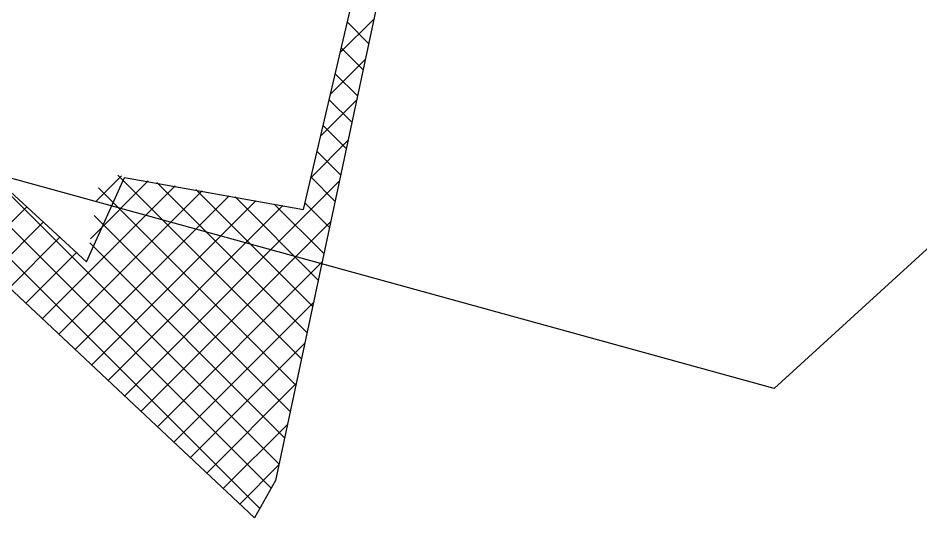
# Model space of a CAD drawing. Header units: metres. Extents: x 332876 to 333955, y 1790909 to 1792363.
# Drawn here: x 333043.2 to 333170.3, y 1791632.1 to 1791702.5 of the extents above; entities that cross this region are included whole.
import ezdxf

# ---------------------------------------------------------------- set-up
doc = ezdxf.new("R2010")
doc.units = ezdxf.units.M
doc.layers.add('PORT', color=5, linetype='Continuous')
doc.layers.add('village', color=3, linetype='Continuous')

msp = doc.modelspace()

# ---------------------------------------------------------------- linework, layer by layer
at = {"layer": 'PORT', "linetype": 'Continuous'}
for p, q in [((333078.79, 1791636.34), (332929.19, 1791785.93)), ((333077.18, 1791633.46), (332926.9, 1791783.74)), ((333091.73, 1791695.24), (333088.68, 1791698.29)), ((333087.16, 1791691.79), (333092.03, 1791696.66)), ((333090.94, 1791691.54), (333087.83, 1791694.65)), ((333085.79, 1791685.93), (333090.82, 1791690.96)), ((333090.15, 1791687.84), (333086.98, 1791691.01)), ((333089.36, 1791684.14), (333086.12, 1791687.37)), ((333084.41, 1791680.06), (333089.6, 1791685.25)), ((333079.89, 1791639.73), (333036.27, 1791683.35)), ((333088.57, 1791680.44), (333085.27, 1791683.74)), ((333054.21, 1791676.8), (333057.7, 1791680.29)), ((333083.05, 1791654.53), (333057.2, 1791680.38)), ((333053.34, 1791671.44), (333061.49, 1791679.59)), ((333058.14, 1791649.3), (333088.38, 1791679.54)), ((333083.84, 1791658.23), (333062.7, 1791679.37)), ((333087.78, 1791676.74), (333084.42, 1791680.1)), ((333046.56, 1791660.17), (333065.28, 1791678.89)), ((333048.88, 1791658), (333069.07, 1791678.19)), ((333082.26, 1791650.83), (333054.5, 1791678.59)), ((333084.62, 1791661.93), (333068.21, 1791678.35)), ((333051.2, 1791655.83), (333072.86, 1791677.49)), ((333053.51, 1791653.65), (333076.65, 1791676.79)), ((333085.41, 1791665.63), (333073.71, 1791677.34)), ((333086.99, 1791673.04), (333083.57, 1791676.46)), ((333037.3, 1791668.87), (333044.37, 1791675.94)), ((333055.83, 1791651.48), (333080.45, 1791676.1)), ((333086.2, 1791669.34), (333079.22, 1791676.32)), ((333081.47, 1791647.13), (333053.87, 1791674.73)), ((333060.46, 1791647.13), (333087.16, 1791673.83)), ((333039.62, 1791666.7), (333046.71, 1791673.79)), ((333041.93, 1791664.52), (333049.05, 1791671.64)), ((333080.68, 1791643.43), (333053.24, 1791670.87)), ((333044.25, 1791662.35), (333051.4, 1791669.5)), ((333062.78, 1791644.96), (333085.95, 1791668.12)), ((333065.09, 1791642.78), (333084.73, 1791662.42)), ((333067.41, 1791640.61), (333083.51, 1791656.71)), ((333069.72, 1791638.43), (333082.29, 1791651)), ((333072.04, 1791636.26), (333081.08, 1791645.29)), ((333074.36, 1791634.09), (333079.86, 1791639.59))]:
    msp.add_line(p, q, dxfattribs=at)
at = {"layer": 'PORT'}
for p, q in [((333076.43, 1791632.14), (332920.97, 1791778.07)), ((333094.53, 1791708.35), (333079.4, 1791637.42)), ((333083.36, 1791675.56), (333091.14, 1791708.83)), ((333033.97, 1791685.45), (333052.81, 1791668.21)), ((333052.81, 1791668.21), (333058.15, 1791680.05)), ((333058.15, 1791680.05), (333083.36, 1791675.56)), ((333079.4, 1791637.42), (333076.43, 1791632.14))]:
    msp.add_line(p, q, dxfattribs=at)
at = {"layer": 'PORT', "color": 5, "linetype": 'Continuous'}
for p, q in [((333088.53, 1791697.65), (333093.25, 1791702.37)), ((333092.52, 1791698.94), (333089.53, 1791701.93))]:
    msp.add_line(p, q, dxfattribs=at)
at = {"layer": 'village', "color": 3}
for p, q in [((333149.65, 1791650.37), (333018.63, 1791686.45)), ((333188.85, 1791686.15), (333149.65, 1791650.37))]:
    msp.add_line(p, q, dxfattribs=at)

doc.saveas('drawing.dxf')
